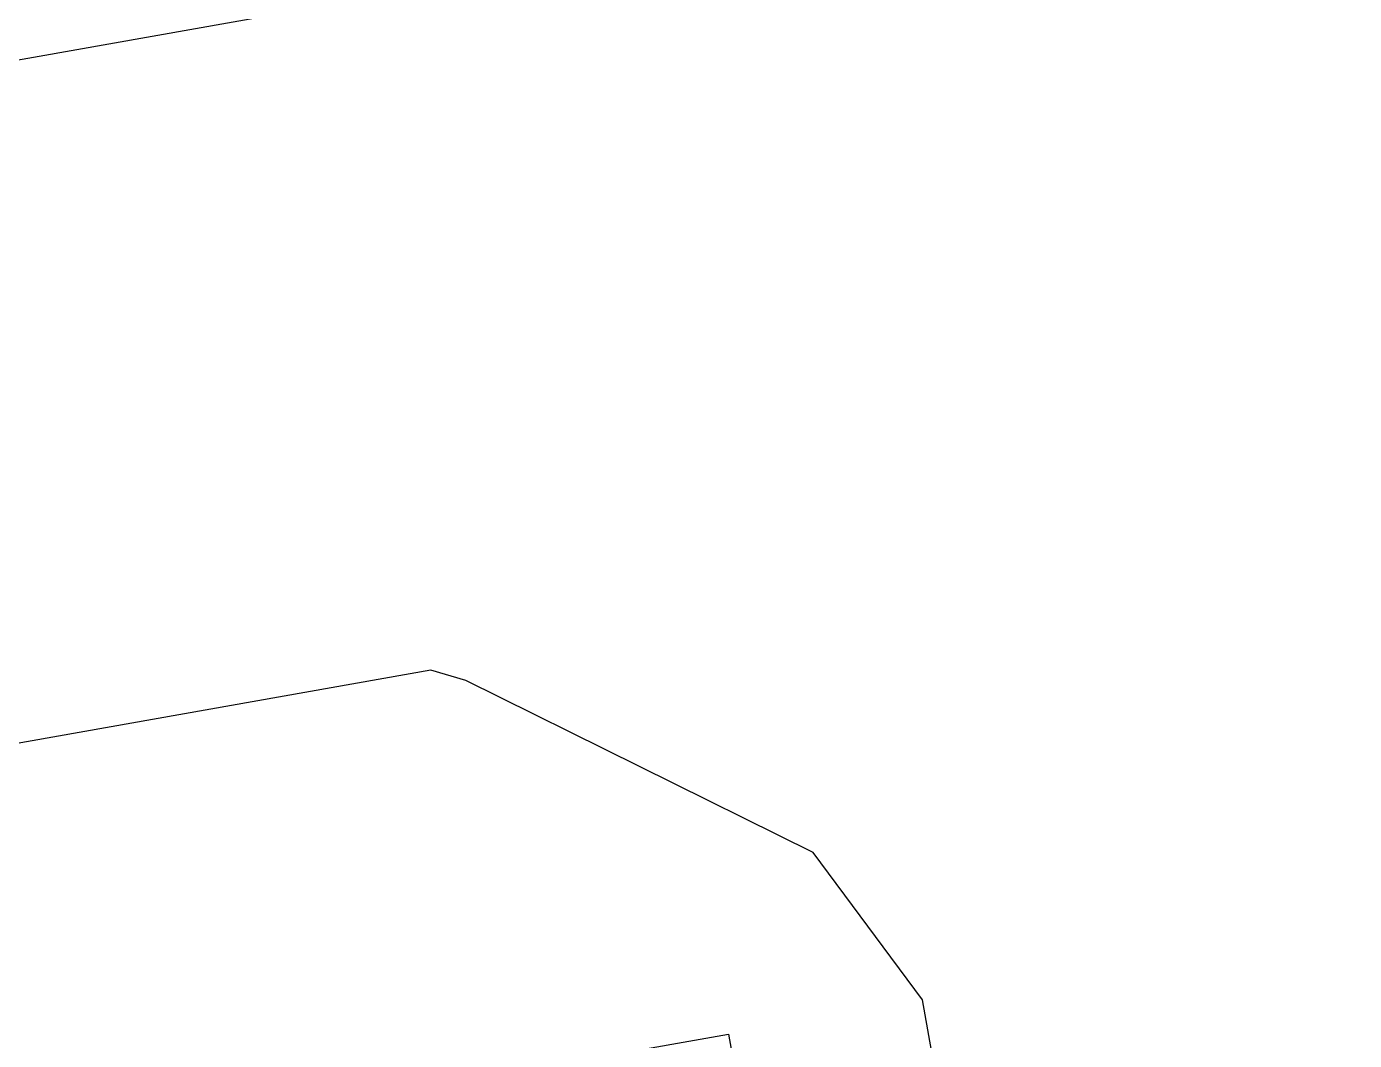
# Model space of a CAD drawing. Header units: millimetres. Extents: x -65527 to 8894748, y -37603 to 223697.
# Drawn here: x -31423.42 to -31413.55, y 101126.86 to 101134.39 of the extents above; entities that cross this region are included whole.
import ezdxf

# ---------------------------------------------------------------- set-up
doc = ezdxf.new("R2010")
doc.units = ezdxf.units.MM
doc.header["$LTSCALE"] = 10
doc.layers.add('Архитектура', color=251, linetype='Continuous')

msp = doc.modelspace()

# ---------------------------------------------------------------- linework, layer by layer
at = {"layer": 'Архитектура', "lineweight": 25, "transparency": 33554684}
for points in [[(-31425.9691, 101133.7015), (-31403.3498, 101137.7104)], [(-31425.9691, 101133.7015), (-31403.3498, 101137.7104)], [(-31425.9691, 101133.7015), (-31403.3498, 101137.7104)], [(-31425.9691, 101133.7015), (-31403.3498, 101137.7104)], [(-31425.9691, 101133.7015), (-31403.3498, 101137.7104)], [(-31425.9691, 101133.7015), (-31403.3498, 101137.7104)], [(-31425.9691, 101133.7015), (-31403.3498, 101137.7104)], [(-31425.9691, 101133.7015), (-31403.3498, 101137.7104)], [(-31425.9691, 101133.7015), (-31403.3498, 101137.7104)], [(-31425.9691, 101133.7015), (-31403.3498, 101137.7104)], [(-31425.9691, 101133.7015), (-31403.3498, 101137.7104)], [(-31425.9691, 101133.7015), (-31403.3498, 101137.7104)], [(-31425.9691, 101133.7015), (-31403.3498, 101137.7104)], [(-31425.9691, 101133.7015), (-31403.3498, 101137.7104)], [(-31425.9691, 101133.7015), (-31403.3498, 101137.7104)], [(-31425.9691, 101133.7015), (-31403.3498, 101137.7104)], [(-31425.9691, 101133.7015), (-31403.3498, 101137.7104)], [(-31425.9691, 101133.7015), (-31403.3498, 101137.7104)], [(-31425.9691, 101133.7015), (-31403.3498, 101137.7104)], [(-31425.9691, 101133.7015), (-31403.3498, 101137.7104)], [(-31425.9691, 101133.7015), (-31403.3498, 101137.7104)], [(-31425.9691, 101133.7015), (-31403.3498, 101137.7104)], [(-31425.9691, 101133.7015), (-31403.3498, 101137.7104)], [(-31425.9691, 101133.7015), (-31403.3498, 101137.7104)], [(-31425.9691, 101133.7015), (-31403.3498, 101137.7104)], [(-31425.9691, 101133.7015), (-31403.3498, 101137.7104)], [(-31425.9691, 101133.7015), (-31403.3498, 101137.7104)], [(-31425.9691, 101133.7015), (-31403.3498, 101137.7104)], [(-31425.9691, 101133.7015), (-31403.3498, 101137.7104)], [(-31425.9691, 101133.7015), (-31403.3498, 101137.7104)], [(-31425.9691, 101133.7015), (-31403.3498, 101137.7104)], [(-31425.9691, 101133.7015), (-31403.3498, 101137.7104)], [(-31425.9691, 101133.7015), (-31403.3498, 101137.7104)], [(-31425.9691, 101133.7015), (-31403.3498, 101137.7104)], [(-31425.9691, 101133.7015), (-31403.3498, 101137.7104)], [(-31425.9691, 101133.7015), (-31403.3498, 101137.7104)], [(-31425.9691, 101133.7015), (-31403.3498, 101137.7104)], [(-31425.9691, 101133.7015), (-31403.3498, 101137.7104)], [(-31425.9691, 101133.7015), (-31403.3498, 101137.7104)], [(-31425.9691, 101133.7015), (-31403.3498, 101137.7104)], [(-31425.9691, 101133.7015), (-31403.3498, 101137.7104)], [(-31425.9691, 101133.7015), (-31403.3498, 101137.7104)], [(-31425.9691, 101133.7015), (-31403.3498, 101137.7104)], [(-31425.9691, 101133.7015), (-31403.3498, 101137.7104)], [(-31425.9691, 101133.7015), (-31403.3498, 101137.7104)], [(-31425.9691, 101133.7015), (-31403.3498, 101137.7104)], [(-31425.9691, 101133.7015), (-31403.3498, 101137.7104)], [(-31425.9691, 101133.7015), (-31403.3498, 101137.7104)], [(-31425.9691, 101133.7015), (-31403.3498, 101137.7104)], [(-31425.9691, 101133.7015), (-31403.3498, 101137.7104)], [(-31425.9691, 101133.7015), (-31403.3498, 101137.7104)], [(-31425.9691, 101133.7015), (-31403.3498, 101137.7104)], [(-31425.9691, 101133.7015), (-31403.3498, 101137.7104)], [(-31425.9691, 101133.7015), (-31403.3498, 101137.7104)], [(-31425.9691, 101133.7015), (-31403.3498, 101137.7104)], [(-31425.9691, 101133.7015), (-31403.3498, 101137.7104)], [(-31425.9691, 101133.7015), (-31403.3498, 101137.7104)], [(-31425.9691, 101133.7015), (-31403.3498, 101137.7104)], [(-31425.9691, 101133.7015), (-31403.3498, 101137.7104)], [(-31425.9691, 101133.7015), (-31403.3498, 101137.7104)], [(-31425.9691, 101133.7015), (-31403.3498, 101137.7104)], [(-31425.9691, 101133.7015), (-31403.3498, 101137.7104)], [(-31425.9691, 101133.7015), (-31403.3498, 101137.7104)], [(-31425.9691, 101133.7015), (-31403.3498, 101137.7104)], [(-31425.9691, 101133.7015), (-31403.3498, 101137.7104)], [(-31425.9691, 101133.7015), (-31403.3498, 101137.7104)], [(-31425.9691, 101133.7015), (-31403.3498, 101137.7104)], [(-31425.9691, 101133.7015), (-31403.3498, 101137.7104)], [(-31425.9691, 101133.7015), (-31403.3498, 101137.7104)], [(-31425.9691, 101133.7015), (-31403.3498, 101137.7104)], [(-31425.9691, 101133.7015), (-31403.3498, 101137.7104)], [(-31425.9691, 101133.7015), (-31403.3498, 101137.7104)], [(-31425.9691, 101133.7015), (-31403.3498, 101137.7104)], [(-31425.9691, 101133.7015), (-31403.3498, 101137.7104)], [(-31425.9691, 101133.7015), (-31403.3498, 101137.7104)], [(-31425.9691, 101133.7015), (-31403.3498, 101137.7104)], [(-31425.9691, 101133.7015), (-31403.3498, 101137.7104)], [(-31425.9691, 101133.7015), (-31403.3498, 101137.7104)], [(-31425.9691, 101133.7015), (-31403.3498, 101137.7104)], [(-31425.9691, 101133.7015), (-31403.3498, 101137.7104)], [(-31425.9691, 101133.7015), (-31403.3498, 101137.7104)], [(-31425.9691, 101133.7015), (-31403.3498, 101137.7104)], [(-31425.9691, 101133.7015), (-31403.3498, 101137.7104)], [(-31425.9691, 101133.7015), (-31403.3498, 101137.7104)], [(-31425.9691, 101133.7015), (-31403.3498, 101137.7104)], [(-31425.9691, 101133.7015), (-31403.3498, 101137.7104)], [(-31425.9691, 101133.7015), (-31403.3498, 101137.7104)], [(-31425.9691, 101133.7015), (-31403.3498, 101137.7104)], [(-31425.9691, 101133.7015), (-31403.3498, 101137.7104)], [(-31425.9691, 101133.7015), (-31403.3498, 101137.7104)], [(-31425.9691, 101133.7015), (-31403.3498, 101137.7104)], [(-31425.9691, 101133.7015), (-31403.3498, 101137.7104)], [(-31425.9691, 101133.7015), (-31403.3498, 101137.7104)], [(-31425.9691, 101133.7015), (-31403.3498, 101137.7104)], [(-31425.9691, 101133.7015), (-31403.3498, 101137.7104)], [(-31425.9691, 101133.7015), (-31403.3498, 101137.7104)], [(-31425.9691, 101133.7015), (-31403.3498, 101137.7104)], [(-31425.9691, 101133.7015), (-31403.3498, 101137.7104)], [(-31425.9691, 101133.7015), (-31403.3498, 101137.7104)], [(-31425.9691, 101133.7015), (-31403.3498, 101137.7104)], [(-31425.9691, 101133.7015), (-31403.3498, 101137.7104)], [(-31425.9691, 101133.7015), (-31403.3498, 101137.7104)], [(-31425.9691, 101133.7015), (-31403.3498, 101137.7104)], [(-31425.9691, 101133.7015), (-31403.3498, 101137.7104)], [(-31425.9691, 101133.7015), (-31403.3498, 101137.7104)], [(-31425.9691, 101133.7015), (-31403.3498, 101137.7104)], [(-31425.9691, 101133.7015), (-31403.3498, 101137.7104)], [(-31425.9691, 101133.7015), (-31403.3498, 101137.7104)], [(-31425.9691, 101133.7015), (-31403.3498, 101137.7104)], [(-31425.9691, 101133.7015), (-31403.3498, 101137.7104)], [(-31425.9691, 101133.7015), (-31403.3498, 101137.7104)], [(-31425.9691, 101133.7015), (-31403.3498, 101137.7104)], [(-31425.9691, 101133.7015), (-31403.3498, 101137.7104)], [(-31425.9691, 101133.7015), (-31403.3498, 101137.7104)], [(-31425.9691, 101133.7015), (-31403.3498, 101137.7104)], [(-31425.9691, 101133.7015), (-31403.3498, 101137.7104)], [(-31426.1255, 101125.5015), (-31422.4039, 101126.1611), (-31422.2276, 101126.5638), (-31421.8036, 101126.2675), (-31418.202, 101126.9058), (-31417.3297, 101121.9837), (-31418.2901, 101121.8135), (-31418.205, 101121.3332), (-31417.6397, 101120.9382), (-31415.7188, 101121.2786), (-31416.7614, 101127.1611), (-31417.5745, 101128.2553), (-31420.1533, 101129.5317), (-31420.4147, 101129.6092), (-31424.8566, 101128.8219)], [(-31426.1255, 101125.5015), (-31422.4039, 101126.1611), (-31422.2276, 101126.5638), (-31421.8036, 101126.2675), (-31418.202, 101126.9058), (-31417.3297, 101121.9837), (-31418.2901, 101121.8135), (-31418.205, 101121.3332), (-31417.6397, 101120.9382), (-31415.7188, 101121.2786), (-31416.7614, 101127.1611), (-31417.5745, 101128.2553), (-31420.1533, 101129.5317), (-31420.4147, 101129.6092), (-31424.8566, 101128.8219)], [(-31426.1255, 101125.5015), (-31422.4039, 101126.1611), (-31422.2276, 101126.5638), (-31421.8036, 101126.2675), (-31418.202, 101126.9058), (-31417.3297, 101121.9837), (-31418.2901, 101121.8135), (-31418.205, 101121.3332), (-31417.6397, 101120.9382), (-31415.7188, 101121.2786), (-31416.7614, 101127.1611), (-31417.5745, 101128.2553), (-31420.1533, 101129.5317), (-31420.4147, 101129.6092), (-31424.8566, 101128.8219)], [(-31426.1255, 101125.5015), (-31422.4039, 101126.1611), (-31422.2276, 101126.5638), (-31421.8036, 101126.2675), (-31418.202, 101126.9058), (-31417.3297, 101121.9837), (-31418.2901, 101121.8135), (-31418.205, 101121.3332), (-31417.6397, 101120.9382), (-31415.7188, 101121.2786), (-31416.7614, 101127.1611), (-31417.5745, 101128.2553), (-31420.1533, 101129.5317), (-31420.4147, 101129.6092), (-31424.8566, 101128.8219)], [(-31426.1255, 101125.5015), (-31422.4039, 101126.1611), (-31422.2276, 101126.5638), (-31421.8036, 101126.2675), (-31418.202, 101126.9058), (-31417.3297, 101121.9837), (-31418.2901, 101121.8135), (-31418.205, 101121.3332), (-31417.6397, 101120.9382), (-31415.7188, 101121.2786), (-31416.7614, 101127.1611), (-31417.5745, 101128.2553), (-31420.1533, 101129.5317), (-31420.4147, 101129.6092), (-31424.8566, 101128.8219)], [(-31426.1255, 101125.5015), (-31422.4039, 101126.1611), (-31422.2276, 101126.5638), (-31421.8036, 101126.2675), (-31418.202, 101126.9058), (-31417.3297, 101121.9837), (-31418.2901, 101121.8135), (-31418.205, 101121.3332), (-31417.6397, 101120.9382), (-31415.7188, 101121.2786), (-31416.7614, 101127.1611), (-31417.5745, 101128.2553), (-31420.1533, 101129.5317), (-31420.4147, 101129.6092), (-31424.8566, 101128.8219)], [(-31426.1255, 101125.5015), (-31422.4039, 101126.1611), (-31422.2276, 101126.5638), (-31421.8036, 101126.2675), (-31418.202, 101126.9058), (-31417.3297, 101121.9837), (-31418.2901, 101121.8135), (-31418.205, 101121.3332), (-31417.6397, 101120.9382), (-31415.7188, 101121.2786), (-31416.7614, 101127.1611), (-31417.5745, 101128.2553), (-31420.1533, 101129.5317), (-31420.4147, 101129.6092), (-31424.8566, 101128.8219)], [(-31426.1255, 101125.5015), (-31422.4039, 101126.1611), (-31422.2276, 101126.5638), (-31421.8036, 101126.2675), (-31418.202, 101126.9058), (-31417.3297, 101121.9837), (-31418.2901, 101121.8135), (-31418.205, 101121.3332), (-31417.6397, 101120.9382), (-31415.7188, 101121.2786), (-31416.7614, 101127.1611), (-31417.5745, 101128.2553), (-31420.1533, 101129.5317), (-31420.4147, 101129.6092), (-31424.8566, 101128.8219)], [(-31426.1255, 101125.5015), (-31422.4039, 101126.1611), (-31422.2276, 101126.5638), (-31421.8036, 101126.2675), (-31418.202, 101126.9058), (-31417.3297, 101121.9837), (-31418.2901, 101121.8135), (-31418.205, 101121.3332), (-31417.6397, 101120.9382), (-31415.7188, 101121.2786), (-31416.7614, 101127.1611), (-31417.5745, 101128.2553), (-31420.1533, 101129.5317), (-31420.4147, 101129.6092), (-31424.8566, 101128.8219)], [(-31426.1255, 101125.5015), (-31422.4039, 101126.1611), (-31422.2276, 101126.5638), (-31421.8036, 101126.2675), (-31418.202, 101126.9058), (-31417.3297, 101121.9837), (-31418.2901, 101121.8135), (-31418.205, 101121.3332), (-31417.6397, 101120.9382), (-31415.7188, 101121.2786), (-31416.7614, 101127.1611), (-31417.5745, 101128.2553), (-31420.1533, 101129.5317), (-31420.4147, 101129.6092), (-31424.8566, 101128.8219)], [(-31426.1255, 101125.5015), (-31422.4039, 101126.1611), (-31422.2276, 101126.5638), (-31421.8036, 101126.2675), (-31418.202, 101126.9058), (-31417.3297, 101121.9837), (-31418.2901, 101121.8135), (-31418.205, 101121.3332), (-31417.6397, 101120.9382), (-31415.7188, 101121.2786), (-31416.7614, 101127.1611), (-31417.5745, 101128.2553), (-31420.1533, 101129.5317), (-31420.4147, 101129.6092), (-31424.8566, 101128.8219)], [(-31426.1255, 101125.5015), (-31422.4039, 101126.1611), (-31422.2276, 101126.5638), (-31421.8036, 101126.2675), (-31418.202, 101126.9058), (-31417.3297, 101121.9837), (-31418.2901, 101121.8135), (-31418.205, 101121.3332), (-31417.6397, 101120.9382), (-31415.7188, 101121.2786), (-31416.7614, 101127.1611), (-31417.5745, 101128.2553), (-31420.1533, 101129.5317), (-31420.4147, 101129.6092), (-31424.8566, 101128.8219)], [(-31426.1255, 101125.5015), (-31422.4039, 101126.1611), (-31422.2276, 101126.5638), (-31421.8036, 101126.2675), (-31418.202, 101126.9058), (-31417.3297, 101121.9837), (-31418.2901, 101121.8135), (-31418.205, 101121.3332), (-31417.6397, 101120.9382), (-31415.7188, 101121.2786), (-31416.7614, 101127.1611), (-31417.5745, 101128.2553), (-31420.1533, 101129.5317), (-31420.4147, 101129.6092), (-31424.8566, 101128.8219)], [(-31426.1255, 101125.5015), (-31422.4039, 101126.1611), (-31422.2276, 101126.5638), (-31421.8036, 101126.2675), (-31418.202, 101126.9058), (-31417.3297, 101121.9837), (-31418.2901, 101121.8135), (-31418.205, 101121.3332), (-31417.6397, 101120.9382), (-31415.7188, 101121.2786), (-31416.7614, 101127.1611), (-31417.5745, 101128.2553), (-31420.1533, 101129.5317), (-31420.4147, 101129.6092), (-31424.8566, 101128.8219)], [(-31426.1255, 101125.5015), (-31422.4039, 101126.1611), (-31422.2276, 101126.5638), (-31421.8036, 101126.2675), (-31418.202, 101126.9058), (-31417.3297, 101121.9837), (-31418.2901, 101121.8135), (-31418.205, 101121.3332), (-31417.6397, 101120.9382), (-31415.7188, 101121.2786), (-31416.7614, 101127.1611), (-31417.5745, 101128.2553), (-31420.1533, 101129.5317), (-31420.4147, 101129.6092), (-31424.8566, 101128.8219)], [(-31426.1255, 101125.5015), (-31422.4039, 101126.1611), (-31422.2276, 101126.5638), (-31421.8036, 101126.2675), (-31418.202, 101126.9058), (-31417.3297, 101121.9837), (-31418.2901, 101121.8135), (-31418.205, 101121.3332), (-31417.6397, 101120.9382), (-31415.7188, 101121.2786), (-31416.7614, 101127.1611), (-31417.5745, 101128.2553), (-31420.1533, 101129.5317), (-31420.4147, 101129.6092), (-31424.8566, 101128.8219)], [(-31426.1255, 101125.5015), (-31422.4039, 101126.1611), (-31422.2276, 101126.5638), (-31421.8036, 101126.2675), (-31418.202, 101126.9058), (-31417.3297, 101121.9837), (-31418.2901, 101121.8135), (-31418.205, 101121.3332), (-31417.6397, 101120.9382), (-31415.7188, 101121.2786), (-31416.7614, 101127.1611), (-31417.5745, 101128.2553), (-31420.1533, 101129.5317), (-31420.4147, 101129.6092), (-31424.8566, 101128.8219)], [(-31426.1255, 101125.5015), (-31422.4039, 101126.1611), (-31422.2276, 101126.5638), (-31421.8036, 101126.2675), (-31418.202, 101126.9058), (-31417.3297, 101121.9837), (-31418.2901, 101121.8135), (-31418.205, 101121.3332), (-31417.6397, 101120.9382), (-31415.7188, 101121.2786), (-31416.7614, 101127.1611), (-31417.5745, 101128.2553), (-31420.1533, 101129.5317), (-31420.4147, 101129.6092), (-31424.8566, 101128.8219)], [(-31426.1255, 101125.5015), (-31422.4039, 101126.1611), (-31422.2276, 101126.5638), (-31421.8036, 101126.2675), (-31418.202, 101126.9058), (-31417.3297, 101121.9837), (-31418.2901, 101121.8135), (-31418.205, 101121.3332), (-31417.6397, 101120.9382), (-31415.7188, 101121.2786), (-31416.7614, 101127.1611), (-31417.5745, 101128.2553), (-31420.1533, 101129.5317), (-31420.4147, 101129.6092), (-31424.8566, 101128.8219)], [(-31426.1255, 101125.5015), (-31422.4039, 101126.1611), (-31422.2276, 101126.5638), (-31421.8036, 101126.2675), (-31418.202, 101126.9058), (-31417.3297, 101121.9837), (-31418.2901, 101121.8135), (-31418.205, 101121.3332), (-31417.6397, 101120.9382), (-31415.7188, 101121.2786), (-31416.7614, 101127.1611), (-31417.5745, 101128.2553), (-31420.1533, 101129.5317), (-31420.4147, 101129.6092), (-31424.8566, 101128.8219)], [(-31426.1255, 101125.5015), (-31422.4039, 101126.1611), (-31422.2276, 101126.5638), (-31421.8036, 101126.2675), (-31418.202, 101126.9058), (-31417.3297, 101121.9837), (-31418.2901, 101121.8135), (-31418.205, 101121.3332), (-31417.6397, 101120.9382), (-31415.7188, 101121.2786), (-31416.7614, 101127.1611), (-31417.5745, 101128.2553), (-31420.1533, 101129.5317), (-31420.4147, 101129.6092), (-31424.8566, 101128.8219)], [(-31426.1255, 101125.5015), (-31422.4039, 101126.1611), (-31422.2276, 101126.5638), (-31421.8036, 101126.2675), (-31418.202, 101126.9058), (-31417.3297, 101121.9837), (-31418.2901, 101121.8135), (-31418.205, 101121.3332), (-31417.6397, 101120.9382), (-31415.7188, 101121.2786), (-31416.7614, 101127.1611), (-31417.5745, 101128.2553), (-31420.1533, 101129.5317), (-31420.4147, 101129.6092), (-31424.8566, 101128.8219)], [(-31426.1255, 101125.5015), (-31422.4039, 101126.1611), (-31422.2276, 101126.5638), (-31421.8036, 101126.2675), (-31418.202, 101126.9058), (-31417.3297, 101121.9837), (-31418.2901, 101121.8135), (-31418.205, 101121.3332), (-31417.6397, 101120.9382), (-31415.7188, 101121.2786), (-31416.7614, 101127.1611), (-31417.5745, 101128.2553), (-31420.1533, 101129.5317), (-31420.4147, 101129.6092), (-31424.8566, 101128.8219)], [(-31426.1255, 101125.5015), (-31422.4039, 101126.1611), (-31422.2276, 101126.5638), (-31421.8036, 101126.2675), (-31418.202, 101126.9058), (-31417.3297, 101121.9837), (-31418.2901, 101121.8135), (-31418.205, 101121.3332), (-31417.6397, 101120.9382), (-31415.7188, 101121.2786), (-31416.7614, 101127.1611), (-31417.5745, 101128.2553), (-31420.1533, 101129.5317), (-31420.4147, 101129.6092), (-31424.8566, 101128.8219)], [(-31426.1255, 101125.5015), (-31422.4039, 101126.1611), (-31422.2276, 101126.5638), (-31421.8036, 101126.2675), (-31418.202, 101126.9058), (-31417.3297, 101121.9837), (-31418.2901, 101121.8135), (-31418.205, 101121.3332), (-31417.6397, 101120.9382), (-31415.7188, 101121.2786), (-31416.7614, 101127.1611), (-31417.5745, 101128.2553), (-31420.1533, 101129.5317), (-31420.4147, 101129.6092), (-31424.8566, 101128.8219)], [(-31426.1255, 101125.5015), (-31422.4039, 101126.1611), (-31422.2276, 101126.5638), (-31421.8036, 101126.2675), (-31418.202, 101126.9058), (-31417.3297, 101121.9837), (-31418.2901, 101121.8135), (-31418.205, 101121.3332), (-31417.6397, 101120.9382), (-31415.7188, 101121.2786), (-31416.7614, 101127.1611), (-31417.5745, 101128.2553), (-31420.1533, 101129.5317), (-31420.4147, 101129.6092), (-31424.8566, 101128.8219)], [(-31426.1255, 101125.5015), (-31422.4039, 101126.1611), (-31422.2276, 101126.5638), (-31421.8036, 101126.2675), (-31418.202, 101126.9058), (-31417.3297, 101121.9837), (-31418.2901, 101121.8135), (-31418.205, 101121.3332), (-31417.6397, 101120.9382), (-31415.7188, 101121.2786), (-31416.7614, 101127.1611), (-31417.5745, 101128.2553), (-31420.1533, 101129.5317), (-31420.4147, 101129.6092), (-31424.8566, 101128.8219)], [(-31426.1255, 101125.5015), (-31422.4039, 101126.1611), (-31422.2276, 101126.5638), (-31421.8036, 101126.2675), (-31418.202, 101126.9058), (-31417.3297, 101121.9837), (-31418.2901, 101121.8135), (-31418.205, 101121.3332), (-31417.6397, 101120.9382), (-31415.7188, 101121.2786), (-31416.7614, 101127.1611), (-31417.5745, 101128.2553), (-31420.1533, 101129.5317), (-31420.4147, 101129.6092), (-31424.8566, 101128.8219)], [(-31426.1255, 101125.5015), (-31422.4039, 101126.1611), (-31422.2276, 101126.5638), (-31421.8036, 101126.2675), (-31418.202, 101126.9058), (-31417.3297, 101121.9837), (-31418.2901, 101121.8135), (-31418.205, 101121.3332), (-31417.6397, 101120.9382), (-31415.7188, 101121.2786), (-31416.7614, 101127.1611), (-31417.5745, 101128.2553), (-31420.1533, 101129.5317), (-31420.4147, 101129.6092), (-31424.8566, 101128.8219)], [(-31426.1255, 101125.5015), (-31422.4039, 101126.1611), (-31422.2276, 101126.5638), (-31421.8036, 101126.2675), (-31418.202, 101126.9058), (-31417.3297, 101121.9837), (-31418.2901, 101121.8135), (-31418.205, 101121.3332), (-31417.6397, 101120.9382), (-31415.7188, 101121.2786), (-31416.7614, 101127.1611), (-31417.5745, 101128.2553), (-31420.1533, 101129.5317), (-31420.4147, 101129.6092), (-31424.8566, 101128.8219)], [(-31426.1255, 101125.5015), (-31422.4039, 101126.1611), (-31422.2276, 101126.5638), (-31421.8036, 101126.2675), (-31418.202, 101126.9058), (-31417.3297, 101121.9837), (-31418.2901, 101121.8135), (-31418.205, 101121.3332), (-31417.6397, 101120.9382), (-31415.7188, 101121.2786), (-31416.7614, 101127.1611), (-31417.5745, 101128.2553), (-31420.1533, 101129.5317), (-31420.4147, 101129.6092), (-31424.8566, 101128.8219)], [(-31426.1255, 101125.5015), (-31422.4039, 101126.1611), (-31422.2276, 101126.5638), (-31421.8036, 101126.2675), (-31418.202, 101126.9058), (-31417.3297, 101121.9837), (-31418.2901, 101121.8135), (-31418.205, 101121.3332), (-31417.6397, 101120.9382), (-31415.7188, 101121.2786), (-31416.7614, 101127.1611), (-31417.5745, 101128.2553), (-31420.1533, 101129.5317), (-31420.4147, 101129.6092), (-31424.8566, 101128.8219)], [(-31426.1255, 101125.5015), (-31422.4039, 101126.1611), (-31422.2276, 101126.5638), (-31421.8036, 101126.2675), (-31418.202, 101126.9058), (-31417.3297, 101121.9837), (-31418.2901, 101121.8135), (-31418.205, 101121.3332), (-31417.6397, 101120.9382), (-31415.7188, 101121.2786), (-31416.7614, 101127.1611), (-31417.5745, 101128.2553), (-31420.1533, 101129.5317), (-31420.4147, 101129.6092), (-31424.8566, 101128.8219)], [(-31426.1255, 101125.5015), (-31422.4039, 101126.1611), (-31422.2276, 101126.5638), (-31421.8036, 101126.2675), (-31418.202, 101126.9058), (-31417.3297, 101121.9837), (-31418.2901, 101121.8135), (-31418.205, 101121.3332), (-31417.6397, 101120.9382), (-31415.7188, 101121.2786), (-31416.7614, 101127.1611), (-31417.5745, 101128.2553), (-31420.1533, 101129.5317), (-31420.4147, 101129.6092), (-31424.8566, 101128.8219)], [(-31426.1255, 101125.5015), (-31422.4039, 101126.1611), (-31422.2276, 101126.5638), (-31421.8036, 101126.2675), (-31418.202, 101126.9058), (-31417.3297, 101121.9837), (-31418.2901, 101121.8135), (-31418.205, 101121.3332), (-31417.6397, 101120.9382), (-31415.7188, 101121.2786), (-31416.7614, 101127.1611), (-31417.5745, 101128.2553), (-31420.1533, 101129.5317), (-31420.4147, 101129.6092), (-31424.8566, 101128.8219)], [(-31426.1255, 101125.5015), (-31422.4039, 101126.1611), (-31422.2276, 101126.5638), (-31421.8036, 101126.2675), (-31418.202, 101126.9058), (-31417.3297, 101121.9837), (-31418.2901, 101121.8135), (-31418.205, 101121.3332), (-31417.6397, 101120.9382), (-31415.7188, 101121.2786), (-31416.7614, 101127.1611), (-31417.5745, 101128.2553), (-31420.1533, 101129.5317), (-31420.4147, 101129.6092), (-31424.8566, 101128.8219)], [(-31426.1255, 101125.5015), (-31422.4039, 101126.1611), (-31422.2276, 101126.5638), (-31421.8036, 101126.2675), (-31418.202, 101126.9058), (-31417.3297, 101121.9837), (-31418.2901, 101121.8135), (-31418.205, 101121.3332), (-31417.6397, 101120.9382), (-31415.7188, 101121.2786), (-31416.7614, 101127.1611), (-31417.5745, 101128.2553), (-31420.1533, 101129.5317), (-31420.4147, 101129.6092), (-31424.8566, 101128.8219)], [(-31426.1255, 101125.5015), (-31422.4039, 101126.1611), (-31422.2276, 101126.5638), (-31421.8036, 101126.2675), (-31418.202, 101126.9058), (-31417.3297, 101121.9837), (-31418.2901, 101121.8135), (-31418.205, 101121.3332), (-31417.6397, 101120.9382), (-31415.7188, 101121.2786), (-31416.7614, 101127.1611), (-31417.5745, 101128.2553), (-31420.1533, 101129.5317), (-31420.4147, 101129.6092), (-31424.8566, 101128.8219)], [(-31426.1255, 101125.5015), (-31422.4039, 101126.1611), (-31422.2276, 101126.5638), (-31421.8036, 101126.2675), (-31418.202, 101126.9058), (-31417.3297, 101121.9837), (-31418.2901, 101121.8135), (-31418.205, 101121.3332), (-31417.6397, 101120.9382), (-31415.7188, 101121.2786), (-31416.7614, 101127.1611), (-31417.5745, 101128.2553), (-31420.1533, 101129.5317), (-31420.4147, 101129.6092), (-31424.8566, 101128.8219)], [(-31426.1255, 101125.5015), (-31422.4039, 101126.1611), (-31422.2276, 101126.5638), (-31421.8036, 101126.2675), (-31418.202, 101126.9058), (-31417.3297, 101121.9837), (-31418.2901, 101121.8135), (-31418.205, 101121.3332), (-31417.6397, 101120.9382), (-31415.7188, 101121.2786), (-31416.7614, 101127.1611), (-31417.5745, 101128.2553), (-31420.1533, 101129.5317), (-31420.4147, 101129.6092), (-31424.8566, 101128.8219)], [(-31426.1255, 101125.5015), (-31422.4039, 101126.1611), (-31422.2276, 101126.5638), (-31421.8036, 101126.2675), (-31418.202, 101126.9058), (-31417.3297, 101121.9837), (-31418.2901, 101121.8135), (-31418.205, 101121.3332), (-31417.6397, 101120.9382), (-31415.7188, 101121.2786), (-31416.7614, 101127.1611), (-31417.5745, 101128.2553), (-31420.1533, 101129.5317), (-31420.4147, 101129.6092), (-31424.8566, 101128.8219)], [(-31426.1255, 101125.5015), (-31422.4039, 101126.1611), (-31422.2276, 101126.5638), (-31421.8036, 101126.2675), (-31418.202, 101126.9058), (-31417.3297, 101121.9837), (-31418.2901, 101121.8135), (-31418.205, 101121.3332), (-31417.6397, 101120.9382), (-31415.7188, 101121.2786), (-31416.7614, 101127.1611), (-31417.5745, 101128.2553), (-31420.1533, 101129.5317), (-31420.4147, 101129.6092), (-31424.8566, 101128.8219)], [(-31426.1255, 101125.5015), (-31422.4039, 101126.1611), (-31422.2276, 101126.5638), (-31421.8036, 101126.2675), (-31418.202, 101126.9058), (-31417.3297, 101121.9837), (-31418.2901, 101121.8135), (-31418.205, 101121.3332), (-31417.6397, 101120.9382), (-31415.7188, 101121.2786), (-31416.7614, 101127.1611), (-31417.5745, 101128.2553), (-31420.1533, 101129.5317), (-31420.4147, 101129.6092), (-31424.8566, 101128.8219)], [(-31426.1255, 101125.5015), (-31422.4039, 101126.1611), (-31422.2276, 101126.5638), (-31421.8036, 101126.2675), (-31418.202, 101126.9058), (-31417.3297, 101121.9837), (-31418.2901, 101121.8135), (-31418.205, 101121.3332), (-31417.6397, 101120.9382), (-31415.7188, 101121.2786), (-31416.7614, 101127.1611), (-31417.5745, 101128.2553), (-31420.1533, 101129.5317), (-31420.4147, 101129.6092), (-31424.8566, 101128.8219)], [(-31426.1255, 101125.5015), (-31422.4039, 101126.1611), (-31422.2276, 101126.5638), (-31421.8036, 101126.2675), (-31418.202, 101126.9058), (-31417.3297, 101121.9837), (-31418.2901, 101121.8135), (-31418.205, 101121.3332), (-31417.6397, 101120.9382), (-31415.7188, 101121.2786), (-31416.7614, 101127.1611), (-31417.5745, 101128.2553), (-31420.1533, 101129.5317), (-31420.4147, 101129.6092), (-31424.8566, 101128.8219)], [(-31426.1255, 101125.5015), (-31422.4039, 101126.1611), (-31422.2276, 101126.5638), (-31421.8036, 101126.2675), (-31418.202, 101126.9058), (-31417.3297, 101121.9837), (-31418.2901, 101121.8135), (-31418.205, 101121.3332), (-31417.6397, 101120.9382), (-31415.7188, 101121.2786), (-31416.7614, 101127.1611), (-31417.5745, 101128.2553), (-31420.1533, 101129.5317), (-31420.4147, 101129.6092), (-31424.8566, 101128.8219)], [(-31426.1255, 101125.5015), (-31422.4039, 101126.1611), (-31422.2276, 101126.5638), (-31421.8036, 101126.2675), (-31418.202, 101126.9058), (-31417.3297, 101121.9837), (-31418.2901, 101121.8135), (-31418.205, 101121.3332), (-31417.6397, 101120.9382), (-31415.7188, 101121.2786), (-31416.7614, 101127.1611), (-31417.5745, 101128.2553), (-31420.1533, 101129.5317), (-31420.4147, 101129.6092), (-31424.8566, 101128.8219)], [(-31426.1255, 101125.5015), (-31422.4039, 101126.1611), (-31422.2276, 101126.5638), (-31421.8036, 101126.2675), (-31418.202, 101126.9058), (-31417.3297, 101121.9837), (-31418.2901, 101121.8135), (-31418.205, 101121.3332), (-31417.6397, 101120.9382), (-31415.7188, 101121.2786), (-31416.7614, 101127.1611), (-31417.5745, 101128.2553), (-31420.1533, 101129.5317), (-31420.4147, 101129.6092), (-31424.8566, 101128.8219)], [(-31426.1255, 101125.5015), (-31422.4039, 101126.1611), (-31422.2276, 101126.5638), (-31421.8036, 101126.2675), (-31418.202, 101126.9058), (-31417.3297, 101121.9837), (-31418.2901, 101121.8135), (-31418.205, 101121.3332), (-31417.6397, 101120.9382), (-31415.7188, 101121.2786), (-31416.7614, 101127.1611), (-31417.5745, 101128.2553), (-31420.1533, 101129.5317), (-31420.4147, 101129.6092), (-31424.8566, 101128.8219)], [(-31426.1255, 101125.5015), (-31422.4039, 101126.1611), (-31422.2276, 101126.5638), (-31421.8036, 101126.2675), (-31418.202, 101126.9058), (-31417.3297, 101121.9837), (-31418.2901, 101121.8135), (-31418.205, 101121.3332), (-31417.6397, 101120.9382), (-31415.7188, 101121.2786), (-31416.7614, 101127.1611), (-31417.5745, 101128.2553), (-31420.1533, 101129.5317), (-31420.4147, 101129.6092), (-31424.8566, 101128.8219)], [(-31426.1255, 101125.5015), (-31422.4039, 101126.1611), (-31422.2276, 101126.5638), (-31421.8036, 101126.2675), (-31418.202, 101126.9058), (-31417.3297, 101121.9837), (-31418.2901, 101121.8135), (-31418.205, 101121.3332), (-31417.6397, 101120.9382), (-31415.7188, 101121.2786), (-31416.7614, 101127.1611), (-31417.5745, 101128.2553), (-31420.1533, 101129.5317), (-31420.4147, 101129.6092), (-31424.8566, 101128.8219)], [(-31426.1255, 101125.5015), (-31422.4039, 101126.1611), (-31422.2276, 101126.5638), (-31421.8036, 101126.2675), (-31418.202, 101126.9058), (-31417.3297, 101121.9837), (-31418.2901, 101121.8135), (-31418.205, 101121.3332), (-31417.6397, 101120.9382), (-31415.7188, 101121.2786), (-31416.7614, 101127.1611), (-31417.5745, 101128.2553), (-31420.1533, 101129.5317), (-31420.4147, 101129.6092), (-31424.8566, 101128.8219)], [(-31426.1255, 101125.5015), (-31422.4039, 101126.1611), (-31422.2276, 101126.5638), (-31421.8036, 101126.2675), (-31418.202, 101126.9058), (-31417.3297, 101121.9837), (-31418.2901, 101121.8135), (-31418.205, 101121.3332), (-31417.6397, 101120.9382), (-31415.7188, 101121.2786), (-31416.7614, 101127.1611), (-31417.5745, 101128.2553), (-31420.1533, 101129.5317), (-31420.4147, 101129.6092), (-31424.8566, 101128.8219)], [(-31426.1255, 101125.5015), (-31422.4039, 101126.1611), (-31422.2276, 101126.5638), (-31421.8036, 101126.2675), (-31418.202, 101126.9058), (-31417.3297, 101121.9837), (-31418.2901, 101121.8135), (-31418.205, 101121.3332), (-31417.6397, 101120.9382), (-31415.7188, 101121.2786), (-31416.7614, 101127.1611), (-31417.5745, 101128.2553), (-31420.1533, 101129.5317), (-31420.4147, 101129.6092), (-31424.8566, 101128.8219)], [(-31426.1255, 101125.5015), (-31422.4039, 101126.1611), (-31422.2276, 101126.5638), (-31421.8036, 101126.2675), (-31418.202, 101126.9058), (-31417.3297, 101121.9837), (-31418.2901, 101121.8135), (-31418.205, 101121.3332), (-31417.6397, 101120.9382), (-31415.7188, 101121.2786), (-31416.7614, 101127.1611), (-31417.5745, 101128.2553), (-31420.1533, 101129.5317), (-31420.4147, 101129.6092), (-31424.8566, 101128.8219)], [(-31426.1255, 101125.5015), (-31422.4039, 101126.1611), (-31422.2276, 101126.5638), (-31421.8036, 101126.2675), (-31418.202, 101126.9058), (-31417.3297, 101121.9837), (-31418.2901, 101121.8135), (-31418.205, 101121.3332), (-31417.6397, 101120.9382), (-31415.7188, 101121.2786), (-31416.7614, 101127.1611), (-31417.5745, 101128.2553), (-31420.1533, 101129.5317), (-31420.4147, 101129.6092), (-31424.8566, 101128.8219)], [(-31426.1255, 101125.5015), (-31422.4039, 101126.1611), (-31422.2276, 101126.5638), (-31421.8036, 101126.2675), (-31418.202, 101126.9058), (-31417.3297, 101121.9837), (-31418.2901, 101121.8135), (-31418.205, 101121.3332), (-31417.6397, 101120.9382), (-31415.7188, 101121.2786), (-31416.7614, 101127.1611), (-31417.5745, 101128.2553), (-31420.1533, 101129.5317), (-31420.4147, 101129.6092), (-31424.8566, 101128.8219)], [(-31426.1255, 101125.5015), (-31422.4039, 101126.1611), (-31422.2276, 101126.5638), (-31421.8036, 101126.2675), (-31418.202, 101126.9058), (-31417.3297, 101121.9837), (-31418.2901, 101121.8135), (-31418.205, 101121.3332), (-31417.6397, 101120.9382), (-31415.7188, 101121.2786), (-31416.7614, 101127.1611), (-31417.5745, 101128.2553), (-31420.1533, 101129.5317), (-31420.4147, 101129.6092), (-31424.8566, 101128.8219)], [(-31426.1255, 101125.5015), (-31422.4039, 101126.1611), (-31422.2276, 101126.5638), (-31421.8036, 101126.2675), (-31418.202, 101126.9058), (-31417.3297, 101121.9837), (-31418.2901, 101121.8135), (-31418.205, 101121.3332), (-31417.6397, 101120.9382), (-31415.7188, 101121.2786), (-31416.7614, 101127.1611), (-31417.5745, 101128.2553), (-31420.1533, 101129.5317), (-31420.4147, 101129.6092), (-31424.8566, 101128.8219)], [(-31426.1255, 101125.5015), (-31422.4039, 101126.1611), (-31422.2276, 101126.5638), (-31421.8036, 101126.2675), (-31418.202, 101126.9058), (-31417.3297, 101121.9837), (-31418.2901, 101121.8135), (-31418.205, 101121.3332), (-31417.6397, 101120.9382), (-31415.7188, 101121.2786), (-31416.7614, 101127.1611), (-31417.5745, 101128.2553), (-31420.1533, 101129.5317), (-31420.4147, 101129.6092), (-31424.8566, 101128.8219)], [(-31426.1255, 101125.5015), (-31422.4039, 101126.1611), (-31422.2276, 101126.5638), (-31421.8036, 101126.2675), (-31418.202, 101126.9058), (-31417.3297, 101121.9837), (-31418.2901, 101121.8135), (-31418.205, 101121.3332), (-31417.6397, 101120.9382), (-31415.7188, 101121.2786), (-31416.7614, 101127.1611), (-31417.5745, 101128.2553), (-31420.1533, 101129.5317), (-31420.4147, 101129.6092), (-31424.8566, 101128.8219)], [(-31426.1255, 101125.5015), (-31422.4039, 101126.1611), (-31422.2276, 101126.5638), (-31421.8036, 101126.2675), (-31418.202, 101126.9058), (-31417.3297, 101121.9837), (-31418.2901, 101121.8135), (-31418.205, 101121.3332), (-31417.6397, 101120.9382), (-31415.7188, 101121.2786), (-31416.7614, 101127.1611), (-31417.5745, 101128.2553), (-31420.1533, 101129.5317), (-31420.4147, 101129.6092), (-31424.8566, 101128.8219)], [(-31426.1255, 101125.5015), (-31422.4039, 101126.1611), (-31422.2276, 101126.5638), (-31421.8036, 101126.2675), (-31418.202, 101126.9058), (-31417.3297, 101121.9837), (-31418.2901, 101121.8135), (-31418.205, 101121.3332), (-31417.6397, 101120.9382), (-31415.7188, 101121.2786), (-31416.7614, 101127.1611), (-31417.5745, 101128.2553), (-31420.1533, 101129.5317), (-31420.4147, 101129.6092), (-31424.8566, 101128.8219)], [(-31426.1255, 101125.5015), (-31422.4039, 101126.1611), (-31422.2276, 101126.5638), (-31421.8036, 101126.2675), (-31418.202, 101126.9058), (-31417.3297, 101121.9837), (-31418.2901, 101121.8135), (-31418.205, 101121.3332), (-31417.6397, 101120.9382), (-31415.7188, 101121.2786), (-31416.7614, 101127.1611), (-31417.5745, 101128.2553), (-31420.1533, 101129.5317), (-31420.4147, 101129.6092), (-31424.8566, 101128.8219)], [(-31426.1255, 101125.5015), (-31422.4039, 101126.1611), (-31422.2276, 101126.5638), (-31421.8036, 101126.2675), (-31418.202, 101126.9058), (-31417.3297, 101121.9837), (-31418.2901, 101121.8135), (-31418.205, 101121.3332), (-31417.6397, 101120.9382), (-31415.7188, 101121.2786), (-31416.7614, 101127.1611), (-31417.5745, 101128.2553), (-31420.1533, 101129.5317), (-31420.4147, 101129.6092), (-31424.8566, 101128.8219)], [(-31426.1255, 101125.5015), (-31422.4039, 101126.1611), (-31422.2276, 101126.5638), (-31421.8036, 101126.2675), (-31418.202, 101126.9058), (-31417.3297, 101121.9837), (-31418.2901, 101121.8135), (-31418.205, 101121.3332), (-31417.6397, 101120.9382), (-31415.7188, 101121.2786), (-31416.7614, 101127.1611), (-31417.5745, 101128.2553), (-31420.1533, 101129.5317), (-31420.4147, 101129.6092), (-31424.8566, 101128.8219)], [(-31426.1255, 101125.5015), (-31422.4039, 101126.1611), (-31422.2276, 101126.5638), (-31421.8036, 101126.2675), (-31418.202, 101126.9058), (-31417.3297, 101121.9837), (-31418.2901, 101121.8135), (-31418.205, 101121.3332), (-31417.6397, 101120.9382), (-31415.7188, 101121.2786), (-31416.7614, 101127.1611), (-31417.5745, 101128.2553), (-31420.1533, 101129.5317), (-31420.4147, 101129.6092), (-31424.8566, 101128.8219)], [(-31426.1255, 101125.5015), (-31422.4039, 101126.1611), (-31422.2276, 101126.5638), (-31421.8036, 101126.2675), (-31418.202, 101126.9058), (-31417.3297, 101121.9837), (-31418.2901, 101121.8135), (-31418.205, 101121.3332), (-31417.6397, 101120.9382), (-31415.7188, 101121.2786), (-31416.7614, 101127.1611), (-31417.5745, 101128.2553), (-31420.1533, 101129.5317), (-31420.4147, 101129.6092), (-31424.8566, 101128.8219)], [(-31426.1255, 101125.5015), (-31422.4039, 101126.1611), (-31422.2276, 101126.5638), (-31421.8036, 101126.2675), (-31418.202, 101126.9058), (-31417.3297, 101121.9837), (-31418.2901, 101121.8135), (-31418.205, 101121.3332), (-31417.6397, 101120.9382), (-31415.7188, 101121.2786), (-31416.7614, 101127.1611), (-31417.5745, 101128.2553), (-31420.1533, 101129.5317), (-31420.4147, 101129.6092), (-31424.8566, 101128.8219)], [(-31426.1255, 101125.5015), (-31422.4039, 101126.1611), (-31422.2276, 101126.5638), (-31421.8036, 101126.2675), (-31418.202, 101126.9058), (-31417.3297, 101121.9837), (-31418.2901, 101121.8135), (-31418.205, 101121.3332), (-31417.6397, 101120.9382), (-31415.7188, 101121.2786), (-31416.7614, 101127.1611), (-31417.5745, 101128.2553), (-31420.1533, 101129.5317), (-31420.4147, 101129.6092), (-31424.8566, 101128.8219)], [(-31426.1255, 101125.5015), (-31422.4039, 101126.1611), (-31422.2276, 101126.5638), (-31421.8036, 101126.2675), (-31418.202, 101126.9058), (-31417.3297, 101121.9837), (-31418.2901, 101121.8135), (-31418.205, 101121.3332), (-31417.6397, 101120.9382), (-31415.7188, 101121.2786), (-31416.7614, 101127.1611), (-31417.5745, 101128.2553), (-31420.1533, 101129.5317), (-31420.4147, 101129.6092), (-31424.8566, 101128.8219)], [(-31426.1255, 101125.5015), (-31422.4039, 101126.1611), (-31422.2276, 101126.5638), (-31421.8036, 101126.2675), (-31418.202, 101126.9058), (-31417.3297, 101121.9837), (-31418.2901, 101121.8135), (-31418.205, 101121.3332), (-31417.6397, 101120.9382), (-31415.7188, 101121.2786), (-31416.7614, 101127.1611), (-31417.5745, 101128.2553), (-31420.1533, 101129.5317), (-31420.4147, 101129.6092), (-31424.8566, 101128.8219)], [(-31426.1255, 101125.5015), (-31422.4039, 101126.1611), (-31422.2276, 101126.5638), (-31421.8036, 101126.2675), (-31418.202, 101126.9058), (-31417.3297, 101121.9837), (-31418.2901, 101121.8135), (-31418.205, 101121.3332), (-31417.6397, 101120.9382), (-31415.7188, 101121.2786), (-31416.7614, 101127.1611), (-31417.5745, 101128.2553), (-31420.1533, 101129.5317), (-31420.4147, 101129.6092), (-31424.8566, 101128.8219)], [(-31426.1255, 101125.5015), (-31422.4039, 101126.1611), (-31422.2276, 101126.5638), (-31421.8036, 101126.2675), (-31418.202, 101126.9058), (-31417.3297, 101121.9837), (-31418.2901, 101121.8135), (-31418.205, 101121.3332), (-31417.6397, 101120.9382), (-31415.7188, 101121.2786), (-31416.7614, 101127.1611), (-31417.5745, 101128.2553), (-31420.1533, 101129.5317), (-31420.4147, 101129.6092), (-31424.8566, 101128.8219)], [(-31426.1255, 101125.5015), (-31422.4039, 101126.1611), (-31422.2276, 101126.5638), (-31421.8036, 101126.2675), (-31418.202, 101126.9058), (-31417.3297, 101121.9837), (-31418.2901, 101121.8135), (-31418.205, 101121.3332), (-31417.6397, 101120.9382), (-31415.7188, 101121.2786), (-31416.7614, 101127.1611), (-31417.5745, 101128.2553), (-31420.1533, 101129.5317), (-31420.4147, 101129.6092), (-31424.8566, 101128.8219)], [(-31426.1255, 101125.5015), (-31422.4039, 101126.1611), (-31422.2276, 101126.5638), (-31421.8036, 101126.2675), (-31418.202, 101126.9058), (-31417.3297, 101121.9837), (-31418.2901, 101121.8135), (-31418.205, 101121.3332), (-31417.6397, 101120.9382), (-31415.7188, 101121.2786), (-31416.7614, 101127.1611), (-31417.5745, 101128.2553), (-31420.1533, 101129.5317), (-31420.4147, 101129.6092), (-31424.8566, 101128.8219)], [(-31426.1255, 101125.5015), (-31422.4039, 101126.1611), (-31422.2276, 101126.5638), (-31421.8036, 101126.2675), (-31418.202, 101126.9058), (-31417.3297, 101121.9837), (-31418.2901, 101121.8135), (-31418.205, 101121.3332), (-31417.6397, 101120.9382), (-31415.7188, 101121.2786), (-31416.7614, 101127.1611), (-31417.5745, 101128.2553), (-31420.1533, 101129.5317), (-31420.4147, 101129.6092), (-31424.8566, 101128.8219)], [(-31426.1255, 101125.5015), (-31422.4039, 101126.1611), (-31422.2276, 101126.5638), (-31421.8036, 101126.2675), (-31418.202, 101126.9058), (-31417.3297, 101121.9837), (-31418.2901, 101121.8135), (-31418.205, 101121.3332), (-31417.6397, 101120.9382), (-31415.7188, 101121.2786), (-31416.7614, 101127.1611), (-31417.5745, 101128.2553), (-31420.1533, 101129.5317), (-31420.4147, 101129.6092), (-31424.8566, 101128.8219)], [(-31426.1255, 101125.5015), (-31422.4039, 101126.1611), (-31422.2276, 101126.5638), (-31421.8036, 101126.2675), (-31418.202, 101126.9058), (-31417.3297, 101121.9837), (-31418.2901, 101121.8135), (-31418.205, 101121.3332), (-31417.6397, 101120.9382), (-31415.7188, 101121.2786), (-31416.7614, 101127.1611), (-31417.5745, 101128.2553), (-31420.1533, 101129.5317), (-31420.4147, 101129.6092), (-31424.8566, 101128.8219)], [(-31426.1255, 101125.5015), (-31422.4039, 101126.1611), (-31422.2276, 101126.5638), (-31421.8036, 101126.2675), (-31418.202, 101126.9058), (-31417.3297, 101121.9837), (-31418.2901, 101121.8135), (-31418.205, 101121.3332), (-31417.6397, 101120.9382), (-31415.7188, 101121.2786), (-31416.7614, 101127.1611), (-31417.5745, 101128.2553), (-31420.1533, 101129.5317), (-31420.4147, 101129.6092), (-31424.8566, 101128.8219)], [(-31426.1255, 101125.5015), (-31422.4039, 101126.1611), (-31422.2276, 101126.5638), (-31421.8036, 101126.2675), (-31418.202, 101126.9058), (-31417.3297, 101121.9837), (-31418.2901, 101121.8135), (-31418.205, 101121.3332), (-31417.6397, 101120.9382), (-31415.7188, 101121.2786), (-31416.7614, 101127.1611), (-31417.5745, 101128.2553), (-31420.1533, 101129.5317), (-31420.4147, 101129.6092), (-31424.8566, 101128.8219)], [(-31426.1255, 101125.5015), (-31422.4039, 101126.1611), (-31422.2276, 101126.5638), (-31421.8036, 101126.2675), (-31418.202, 101126.9058), (-31417.3297, 101121.9837), (-31418.2901, 101121.8135), (-31418.205, 101121.3332), (-31417.6397, 101120.9382), (-31415.7188, 101121.2786), (-31416.7614, 101127.1611), (-31417.5745, 101128.2553), (-31420.1533, 101129.5317), (-31420.4147, 101129.6092), (-31424.8566, 101128.8219)], [(-31426.1255, 101125.5015), (-31422.4039, 101126.1611), (-31422.2276, 101126.5638), (-31421.8036, 101126.2675), (-31418.202, 101126.9058), (-31417.3297, 101121.9837), (-31418.2901, 101121.8135), (-31418.205, 101121.3332), (-31417.6397, 101120.9382), (-31415.7188, 101121.2786), (-31416.7614, 101127.1611), (-31417.5745, 101128.2553), (-31420.1533, 101129.5317), (-31420.4147, 101129.6092), (-31424.8566, 101128.8219)], [(-31426.1255, 101125.5015), (-31422.4039, 101126.1611), (-31422.2276, 101126.5638), (-31421.8036, 101126.2675), (-31418.202, 101126.9058), (-31417.3297, 101121.9837), (-31418.2901, 101121.8135), (-31418.205, 101121.3332), (-31417.6397, 101120.9382), (-31415.7188, 101121.2786), (-31416.7614, 101127.1611), (-31417.5745, 101128.2553), (-31420.1533, 101129.5317), (-31420.4147, 101129.6092), (-31424.8566, 101128.8219)], [(-31426.1255, 101125.5015), (-31422.4039, 101126.1611), (-31422.2276, 101126.5638), (-31421.8036, 101126.2675), (-31418.202, 101126.9058), (-31417.3297, 101121.9837), (-31418.2901, 101121.8135), (-31418.205, 101121.3332), (-31417.6397, 101120.9382), (-31415.7188, 101121.2786), (-31416.7614, 101127.1611), (-31417.5745, 101128.2553), (-31420.1533, 101129.5317), (-31420.4147, 101129.6092), (-31424.8566, 101128.8219)], [(-31426.1255, 101125.5015), (-31422.4039, 101126.1611), (-31422.2276, 101126.5638), (-31421.8036, 101126.2675), (-31418.202, 101126.9058), (-31417.3297, 101121.9837), (-31418.2901, 101121.8135), (-31418.205, 101121.3332), (-31417.6397, 101120.9382), (-31415.7188, 101121.2786), (-31416.7614, 101127.1611), (-31417.5745, 101128.2553), (-31420.1533, 101129.5317), (-31420.4147, 101129.6092), (-31424.8566, 101128.8219)], [(-31426.1255, 101125.5015), (-31422.4039, 101126.1611), (-31422.2276, 101126.5638), (-31421.8036, 101126.2675), (-31418.202, 101126.9058), (-31417.3297, 101121.9837), (-31418.2901, 101121.8135), (-31418.205, 101121.3332), (-31417.6397, 101120.9382), (-31415.7188, 101121.2786), (-31416.7614, 101127.1611), (-31417.5745, 101128.2553), (-31420.1533, 101129.5317), (-31420.4147, 101129.6092), (-31424.8566, 101128.8219)], [(-31426.1255, 101125.5015), (-31422.4039, 101126.1611), (-31422.2276, 101126.5638), (-31421.8036, 101126.2675), (-31418.202, 101126.9058), (-31417.3297, 101121.9837), (-31418.2901, 101121.8135), (-31418.205, 101121.3332), (-31417.6397, 101120.9382), (-31415.7188, 101121.2786), (-31416.7614, 101127.1611), (-31417.5745, 101128.2553), (-31420.1533, 101129.5317), (-31420.4147, 101129.6092), (-31424.8566, 101128.8219)], [(-31426.1255, 101125.5015), (-31422.4039, 101126.1611), (-31422.2276, 101126.5638), (-31421.8036, 101126.2675), (-31418.202, 101126.9058), (-31417.3297, 101121.9837), (-31418.2901, 101121.8135), (-31418.205, 101121.3332), (-31417.6397, 101120.9382), (-31415.7188, 101121.2786), (-31416.7614, 101127.1611), (-31417.5745, 101128.2553), (-31420.1533, 101129.5317), (-31420.4147, 101129.6092), (-31424.8566, 101128.8219)], [(-31426.1255, 101125.5015), (-31422.4039, 101126.1611), (-31422.2276, 101126.5638), (-31421.8036, 101126.2675), (-31418.202, 101126.9058), (-31417.3297, 101121.9837), (-31418.2901, 101121.8135), (-31418.205, 101121.3332), (-31417.6397, 101120.9382), (-31415.7188, 101121.2786), (-31416.7614, 101127.1611), (-31417.5745, 101128.2553), (-31420.1533, 101129.5317), (-31420.4147, 101129.6092), (-31424.8566, 101128.8219)], [(-31426.1255, 101125.5015), (-31422.4039, 101126.1611), (-31422.2276, 101126.5638), (-31421.8036, 101126.2675), (-31418.202, 101126.9058), (-31417.3297, 101121.9837), (-31418.2901, 101121.8135), (-31418.205, 101121.3332), (-31417.6397, 101120.9382), (-31415.7188, 101121.2786), (-31416.7614, 101127.1611), (-31417.5745, 101128.2553), (-31420.1533, 101129.5317), (-31420.4147, 101129.6092), (-31424.8566, 101128.8219)], [(-31426.1255, 101125.5015), (-31422.4039, 101126.1611), (-31422.2276, 101126.5638), (-31421.8036, 101126.2675), (-31418.202, 101126.9058), (-31417.3297, 101121.9837), (-31418.2901, 101121.8135), (-31418.205, 101121.3332), (-31417.6397, 101120.9382), (-31415.7188, 101121.2786), (-31416.7614, 101127.1611), (-31417.5745, 101128.2553), (-31420.1533, 101129.5317), (-31420.4147, 101129.6092), (-31424.8566, 101128.8219)], [(-31426.1255, 101125.5015), (-31422.4039, 101126.1611), (-31422.2276, 101126.5638), (-31421.8036, 101126.2675), (-31418.202, 101126.9058), (-31417.3297, 101121.9837), (-31418.2901, 101121.8135), (-31418.205, 101121.3332), (-31417.6397, 101120.9382), (-31415.7188, 101121.2786), (-31416.7614, 101127.1611), (-31417.5745, 101128.2553), (-31420.1533, 101129.5317), (-31420.4147, 101129.6092), (-31424.8566, 101128.8219)], [(-31426.1255, 101125.5015), (-31422.4039, 101126.1611), (-31422.2276, 101126.5638), (-31421.8036, 101126.2675), (-31418.202, 101126.9058), (-31417.3297, 101121.9837), (-31418.2901, 101121.8135), (-31418.205, 101121.3332), (-31417.6397, 101120.9382), (-31415.7188, 101121.2786), (-31416.7614, 101127.1611), (-31417.5745, 101128.2553), (-31420.1533, 101129.5317), (-31420.4147, 101129.6092), (-31424.8566, 101128.8219)], [(-31426.1255, 101125.5015), (-31422.4039, 101126.1611), (-31422.2276, 101126.5638), (-31421.8036, 101126.2675), (-31418.202, 101126.9058), (-31417.3297, 101121.9837), (-31418.2901, 101121.8135), (-31418.205, 101121.3332), (-31417.6397, 101120.9382), (-31415.7188, 101121.2786), (-31416.7614, 101127.1611), (-31417.5745, 101128.2553), (-31420.1533, 101129.5317), (-31420.4147, 101129.6092), (-31424.8566, 101128.8219)], [(-31426.1255, 101125.5015), (-31422.4039, 101126.1611), (-31422.2276, 101126.5638), (-31421.8036, 101126.2675), (-31418.202, 101126.9058), (-31417.3297, 101121.9837), (-31418.2901, 101121.8135), (-31418.205, 101121.3332), (-31417.6397, 101120.9382), (-31415.7188, 101121.2786), (-31416.7614, 101127.1611), (-31417.5745, 101128.2553), (-31420.1533, 101129.5317), (-31420.4147, 101129.6092), (-31424.8566, 101128.8219)], [(-31426.1255, 101125.5015), (-31422.4039, 101126.1611), (-31422.2276, 101126.5638), (-31421.8036, 101126.2675), (-31418.202, 101126.9058), (-31417.3297, 101121.9837), (-31418.2901, 101121.8135), (-31418.205, 101121.3332), (-31417.6397, 101120.9382), (-31415.7188, 101121.2786), (-31416.7614, 101127.1611), (-31417.5745, 101128.2553), (-31420.1533, 101129.5317), (-31420.4147, 101129.6092), (-31424.8566, 101128.8219)], [(-31426.1255, 101125.5015), (-31422.4039, 101126.1611), (-31422.2276, 101126.5638), (-31421.8036, 101126.2675), (-31418.202, 101126.9058), (-31417.3297, 101121.9837), (-31418.2901, 101121.8135), (-31418.205, 101121.3332), (-31417.6397, 101120.9382), (-31415.7188, 101121.2786), (-31416.7614, 101127.1611), (-31417.5745, 101128.2553), (-31420.1533, 101129.5317), (-31420.4147, 101129.6092), (-31424.8566, 101128.8219)], [(-31426.1255, 101125.5015), (-31422.4039, 101126.1611), (-31422.2276, 101126.5638), (-31421.8036, 101126.2675), (-31418.202, 101126.9058), (-31417.3297, 101121.9837), (-31418.2901, 101121.8135), (-31418.205, 101121.3332), (-31417.6397, 101120.9382), (-31415.7188, 101121.2786), (-31416.7614, 101127.1611), (-31417.5745, 101128.2553), (-31420.1533, 101129.5317), (-31420.4147, 101129.6092), (-31424.8566, 101128.8219)], [(-31426.1255, 101125.5015), (-31422.4039, 101126.1611), (-31422.2276, 101126.5638), (-31421.8036, 101126.2675), (-31418.202, 101126.9058), (-31417.3297, 101121.9837), (-31418.2901, 101121.8135), (-31418.205, 101121.3332), (-31417.6397, 101120.9382), (-31415.7188, 101121.2786), (-31416.7614, 101127.1611), (-31417.5745, 101128.2553), (-31420.1533, 101129.5317), (-31420.4147, 101129.6092), (-31424.8566, 101128.8219)], [(-31426.1255, 101125.5015), (-31422.4039, 101126.1611), (-31422.2276, 101126.5638), (-31421.8036, 101126.2675), (-31418.202, 101126.9058), (-31417.3297, 101121.9837), (-31418.2901, 101121.8135), (-31418.205, 101121.3332), (-31417.6397, 101120.9382), (-31415.7188, 101121.2786), (-31416.7614, 101127.1611), (-31417.5745, 101128.2553), (-31420.1533, 101129.5317), (-31420.4147, 101129.6092), (-31424.8566, 101128.8219)], [(-31426.1255, 101125.5015), (-31422.4039, 101126.1611), (-31422.2276, 101126.5638), (-31421.8036, 101126.2675), (-31418.202, 101126.9058), (-31417.3297, 101121.9837), (-31418.2901, 101121.8135), (-31418.205, 101121.3332), (-31417.6397, 101120.9382), (-31415.7188, 101121.2786), (-31416.7614, 101127.1611), (-31417.5745, 101128.2553), (-31420.1533, 101129.5317), (-31420.4147, 101129.6092), (-31424.8566, 101128.8219)], [(-31426.1255, 101125.5015), (-31422.4039, 101126.1611), (-31422.2276, 101126.5638), (-31421.8036, 101126.2675), (-31418.202, 101126.9058), (-31417.3297, 101121.9837), (-31418.2901, 101121.8135), (-31418.205, 101121.3332), (-31417.6397, 101120.9382), (-31415.7188, 101121.2786), (-31416.7614, 101127.1611), (-31417.5745, 101128.2553), (-31420.1533, 101129.5317), (-31420.4147, 101129.6092), (-31424.8566, 101128.8219)], [(-31426.1255, 101125.5015), (-31422.4039, 101126.1611), (-31422.2276, 101126.5638), (-31421.8036, 101126.2675), (-31418.202, 101126.9058), (-31417.3297, 101121.9837), (-31418.2901, 101121.8135), (-31418.205, 101121.3332), (-31417.6397, 101120.9382), (-31415.7188, 101121.2786), (-31416.7614, 101127.1611), (-31417.5745, 101128.2553), (-31420.1533, 101129.5317), (-31420.4147, 101129.6092), (-31424.8566, 101128.8219)], [(-31426.1255, 101125.5015), (-31422.4039, 101126.1611), (-31422.2276, 101126.5638), (-31421.8036, 101126.2675), (-31418.202, 101126.9058), (-31417.3297, 101121.9837), (-31418.2901, 101121.8135), (-31418.205, 101121.3332), (-31417.6397, 101120.9382), (-31415.7188, 101121.2786), (-31416.7614, 101127.1611), (-31417.5745, 101128.2553), (-31420.1533, 101129.5317), (-31420.4147, 101129.6092), (-31424.8566, 101128.8219)], [(-31426.1255, 101125.5015), (-31422.4039, 101126.1611), (-31422.2276, 101126.5638), (-31421.8036, 101126.2675), (-31418.202, 101126.9058), (-31417.3297, 101121.9837), (-31418.2901, 101121.8135), (-31418.205, 101121.3332), (-31417.6397, 101120.9382), (-31415.7188, 101121.2786), (-31416.7614, 101127.1611), (-31417.5745, 101128.2553), (-31420.1533, 101129.5317), (-31420.4147, 101129.6092), (-31424.8566, 101128.8219)], [(-31426.1255, 101125.5015), (-31422.4039, 101126.1611), (-31422.2276, 101126.5638), (-31421.8036, 101126.2675), (-31418.202, 101126.9058), (-31417.3297, 101121.9837), (-31418.2901, 101121.8135), (-31418.205, 101121.3332), (-31417.6397, 101120.9382), (-31415.7188, 101121.2786), (-31416.7614, 101127.1611), (-31417.5745, 101128.2553), (-31420.1533, 101129.5317), (-31420.4147, 101129.6092), (-31424.8566, 101128.8219)], [(-31426.1255, 101125.5015), (-31422.4039, 101126.1611), (-31422.2276, 101126.5638), (-31421.8036, 101126.2675), (-31418.202, 101126.9058), (-31417.3297, 101121.9837), (-31418.2901, 101121.8135), (-31418.205, 101121.3332), (-31417.6397, 101120.9382), (-31415.7188, 101121.2786), (-31416.7614, 101127.1611), (-31417.5745, 101128.2553), (-31420.1533, 101129.5317), (-31420.4147, 101129.6092), (-31424.8566, 101128.8219)], [(-31426.1255, 101125.5015), (-31422.4039, 101126.1611), (-31422.2276, 101126.5638), (-31421.8036, 101126.2675), (-31418.202, 101126.9058), (-31417.3297, 101121.9837), (-31418.2901, 101121.8135), (-31418.205, 101121.3332), (-31417.6397, 101120.9382), (-31415.7188, 101121.2786), (-31416.7614, 101127.1611), (-31417.5745, 101128.2553), (-31420.1533, 101129.5317), (-31420.4147, 101129.6092), (-31424.8566, 101128.8219)], [(-31426.1255, 101125.5015), (-31422.4039, 101126.1611), (-31422.2276, 101126.5638), (-31421.8036, 101126.2675), (-31418.202, 101126.9058), (-31417.3297, 101121.9837), (-31418.2901, 101121.8135), (-31418.205, 101121.3332), (-31417.6397, 101120.9382), (-31415.7188, 101121.2786), (-31416.7614, 101127.1611), (-31417.5745, 101128.2553), (-31420.1533, 101129.5317), (-31420.4147, 101129.6092), (-31424.8566, 101128.8219)], [(-31426.1255, 101125.5015), (-31422.4039, 101126.1611), (-31422.2276, 101126.5638), (-31421.8036, 101126.2675), (-31418.202, 101126.9058), (-31417.3297, 101121.9837), (-31418.2901, 101121.8135), (-31418.205, 101121.3332), (-31417.6397, 101120.9382), (-31415.7188, 101121.2786), (-31416.7614, 101127.1611), (-31417.5745, 101128.2553), (-31420.1533, 101129.5317), (-31420.4147, 101129.6092), (-31424.8566, 101128.8219)], [(-31426.1255, 101125.5015), (-31422.4039, 101126.1611), (-31422.2276, 101126.5638), (-31421.8036, 101126.2675), (-31418.202, 101126.9058), (-31417.3297, 101121.9837), (-31418.2901, 101121.8135), (-31418.205, 101121.3332), (-31417.6397, 101120.9382), (-31415.7188, 101121.2786), (-31416.7614, 101127.1611), (-31417.5745, 101128.2553), (-31420.1533, 101129.5317), (-31420.4147, 101129.6092), (-31424.8566, 101128.8219)], [(-31426.1255, 101125.5015), (-31422.4039, 101126.1611), (-31422.2276, 101126.5638), (-31421.8036, 101126.2675), (-31418.202, 101126.9058), (-31417.3297, 101121.9837), (-31418.2901, 101121.8135), (-31418.205, 101121.3332), (-31417.6397, 101120.9382), (-31415.7188, 101121.2786), (-31416.7614, 101127.1611), (-31417.5745, 101128.2553), (-31420.1533, 101129.5317), (-31420.4147, 101129.6092), (-31424.8566, 101128.8219)], [(-31426.1255, 101125.5015), (-31422.4039, 101126.1611), (-31422.2276, 101126.5638), (-31421.8036, 101126.2675), (-31418.202, 101126.9058), (-31417.3297, 101121.9837), (-31418.2901, 101121.8135), (-31418.205, 101121.3332), (-31417.6397, 101120.9382), (-31415.7188, 101121.2786), (-31416.7614, 101127.1611), (-31417.5745, 101128.2553), (-31420.1533, 101129.5317), (-31420.4147, 101129.6092), (-31424.8566, 101128.8219)], [(-31426.1255, 101125.5015), (-31422.4039, 101126.1611), (-31422.2276, 101126.5638), (-31421.8036, 101126.2675), (-31418.202, 101126.9058), (-31417.3297, 101121.9837), (-31418.2901, 101121.8135), (-31418.205, 101121.3332), (-31417.6397, 101120.9382), (-31415.7188, 101121.2786), (-31416.7614, 101127.1611), (-31417.5745, 101128.2553), (-31420.1533, 101129.5317), (-31420.4147, 101129.6092), (-31424.8566, 101128.8219)], [(-31426.1255, 101125.5015), (-31422.4039, 101126.1611), (-31422.2276, 101126.5638), (-31421.8036, 101126.2675), (-31418.202, 101126.9058), (-31417.3297, 101121.9837), (-31418.2901, 101121.8135), (-31418.205, 101121.3332), (-31417.6397, 101120.9382), (-31415.7188, 101121.2786), (-31416.7614, 101127.1611), (-31417.5745, 101128.2553), (-31420.1533, 101129.5317), (-31420.4147, 101129.6092), (-31424.8566, 101128.8219)]]:
    msp.add_lwpolyline(points, dxfattribs=at)
msp.add_arc((-31935.6492, 110639.7931), 9778.6546, 272.59254797, 356.63539137, dxfattribs=at)

doc.saveas('drawing.dxf')
